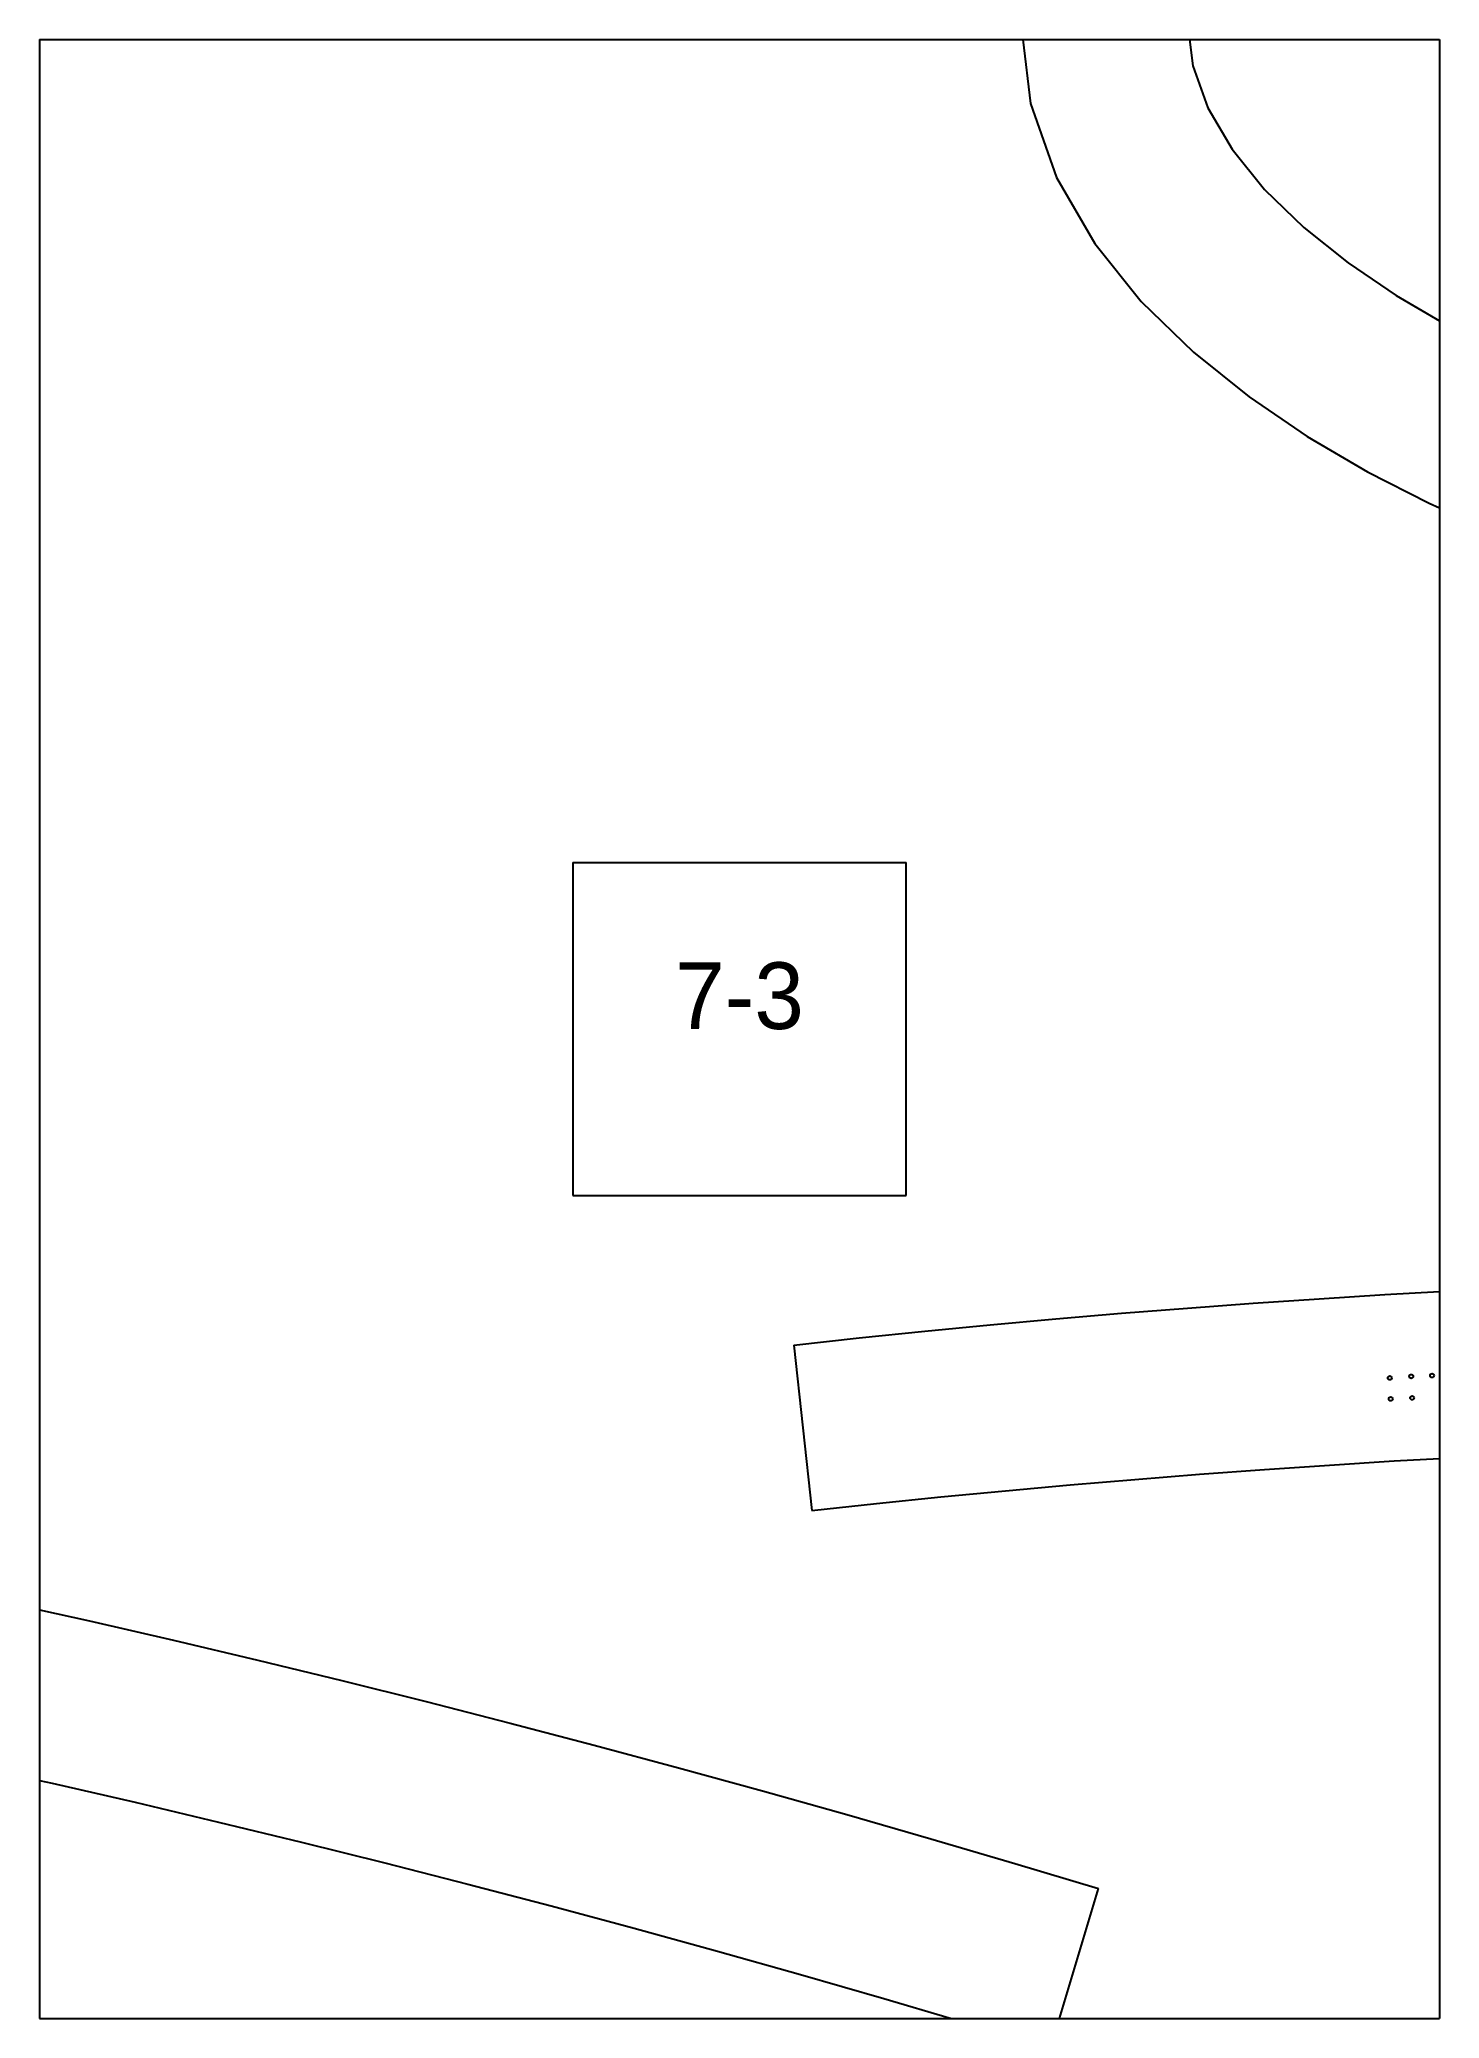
# Paper-space layout 'Plan 7-3' of a CAD drawing. Header units: metres, sheet in millimetres. Extents: x 0 to 210, y 0 to 297.
# The model-space entities are those that its viewports show. They can reach past a viewport. Long polylines and large blocks are cut down to what shows.
import ezdxf
from ezdxf.enums import TextEntityAlignment as Align

# ---------------------------------------------------------------- set-up
doc = ezdxf.new("R2010")
doc.units = ezdxf.units.M
for name, color, linetype in [('default', 7, 'Continuous'), ('mcircles', 7, 'Continuous'), ('TEXTLAYER', 7, 'Continuous'), ('VIEWPORTS', 7, 'Continuous')]:
    doc.layers.add(name, color=color, linetype=linetype)

msp = doc.modelspace()

# ---------------------------------------------------------------- linework, layer by layer
at = {"color": 9}
for p, q in [((420, -1485), (420, -1782)), ((420, -1485), (420, -1782)), ((630, -1485), (630, -1782)), ((630, -1485), (630, -1782)), ((210, -1782), (420, -1782)), ((210, -1782), (420, -1782)), ((420, -1782), (630, -1782)), ((420, -1782), (420, -2079)), ((420, -1782), (630, -1782)), ((420, -1782), (420, -2079)), ((630, -1782), (840, -1782)), ((630, -1782), (630, -2079)), ((630, -1782), (840, -1782)), ((630, -1782), (630, -2079)), ((500, -1905.5), (550, -1905.5)), ((500, -1905.5), (500, -1955.5)), ((550, -1955.5), (550, -1905.5)), ((500, -1955.5), (550, -1955.5)), ((210, -2079), (420, -2079)), ((210, -2079), (420, -2079)), ((420, -2079), (630, -2079)), ((420, -2079), (420, -2376)), ((420, -2079), (630, -2079)), ((420, -2079), (420, -2376)), ((630, -2079), (840, -2079)), ((630, -2079), (630, -2376)), ((630, -2079), (840, -2079)), ((630, -2079), (630, -2376))]:
    msp.add_line(p, q, dxfattribs=at)
at = {"layer": 'default', "color": 7, "linetype": 'Continuous'}
for p, q in [((567.25, -1779.68), (568.65, -1791.59)), ((592.25, -1779.68), (593, -1785.94)), ((593, -1785.94), (595.25, -1792.23)), ((568.65, -1791.59), (572.55, -1802.71)), ((595.25, -1792.23), (598.9, -1798.47)), ((598.9, -1798.47), (603.77, -1804.49)), ((572.55, -1802.71), (578.3, -1812.63)), ((603.77, -1804.49), (609.65, -1810.2)), ((609.65, -1810.2), (616.29, -1815.52)), ((578.3, -1812.63), (585.28, -1821.32)), ((616.29, -1815.52), (623.53, -1820.42)), ((623.53, -1820.42), (631.25, -1824.95)), ((585.28, -1821.32), (593.09, -1828.93)), ((631.25, -1824.95), (639.3, -1829.07)), ((593.09, -1828.93), (601.44, -1835.63)), ((601.44, -1835.63), (610.18, -1841.56)), ((610.18, -1841.56), (619.23, -1846.87)), ((619.23, -1846.87), (628.44, -1851.59)), ((628.44, -1851.59), (637.85, -1855.84)), ((592.19, -1972.38), (602.06, -1971.65)), ((602.06, -1971.65), (611.94, -1970.98)), ((611.94, -1970.98), (621.83, -1970.37)), ((621.83, -1970.37), (631.74, -1969.82)), ((552.79, -1975.86), (562.63, -1974.9)), ((562.63, -1974.9), (572.47, -1974.01)), ((572.47, -1974.01), (582.32, -1973.17)), ((582.32, -1973.17), (592.19, -1972.38)), ((533.16, -1977.94), (542.97, -1976.87)), ((533.16, -1977.94), (535.86, -2002.79)), ((542.97, -1976.87), (552.79, -1975.86)), ((613.49, -1995.94), (623.23, -1995.33)), ((623.23, -1995.33), (632.99, -1994.78)), ((574.6, -1998.92), (584.31, -1998.09)), ((584.31, -1998.09), (594.02, -1997.31)), ((594.02, -1997.31), (603.75, -1996.6)), ((603.75, -1996.6), (613.49, -1995.94)), ((535.86, -2002.79), (545.53, -2001.74)), ((545.53, -2001.74), (555.21, -2000.74)), ((555.21, -2000.74), (564.9, -1999.8)), ((564.9, -1999.8), (574.6, -1998.92)), ((414.86, -2016.5), (427.48, -2019.33)), ((427.48, -2019.33), (440.1, -2022.23)), ((440.1, -2022.23), (452.73, -2025.22)), ((452.73, -2025.22), (465.35, -2028.29)), ((465.35, -2028.29), (477.97, -2031.44)), ((477.97, -2031.44), (490.59, -2034.67)), ((490.59, -2034.67), (503.22, -2037.98)), ((503.22, -2037.98), (515.84, -2041.37)), ((409.39, -2040.89), (421.87, -2043.69)), ((515.84, -2041.37), (528.46, -2044.84)), ((421.87, -2043.69), (434.34, -2046.56)), ((528.46, -2044.84), (541.09, -2048.39)), ((434.34, -2046.56), (446.82, -2049.52)), ((541.09, -2048.39), (553.71, -2052.03)), ((446.82, -2049.52), (459.3, -2052.55)), ((553.71, -2052.03), (566.33, -2055.74)), ((459.3, -2052.55), (471.78, -2055.66)), ((471.78, -2055.66), (484.26, -2058.85)), ((566.33, -2055.74), (578.88, -2059.52)), ((484.26, -2058.85), (496.73, -2062.12)), ((571.68, -2083.46), (578.88, -2059.52)), ((496.73, -2062.12), (509.21, -2065.47)), ((509.21, -2065.47), (521.69, -2068.9)), ((521.69, -2068.9), (534.17, -2072.41)), ((534.17, -2072.41), (546.65, -2076.01)), ((546.65, -2076.01), (559.12, -2079.68)), ((559.12, -2079.68), (571.68, -2083.46))]:
    msp.add_line(p, q, dxfattribs=at)
at = {"layer": 'mcircles', "color": 7, "linetype": 'Continuous'}
for centre in [(622.56, -1982.88), (625.77, -1982.64), (628.89, -1982.51), (622.69, -1986.01), (625.91, -1985.86)]:
    msp.add_circle(centre, 0.3, dxfattribs=at)

# ---------------------------------------------------------------- texts
at = {"layer": 'TEXTLAYER', "color": 1}
msp.add_text('7-3', height=10, dxfattribs=at).set_placement((525, -1930.5), align=Align.CENTER)

psp = doc.layouts.new('Plan 7-3')

# ---------------------------------------------------------------- viewports
at = {"layer": 'VIEWPORTS'}
psp.add_viewport(center=(105, 148.5), size=(210, 297), view_center_point=(525, -1930.5), view_height=297, dxfattribs=at)

doc.saveas('drawing.dxf')
